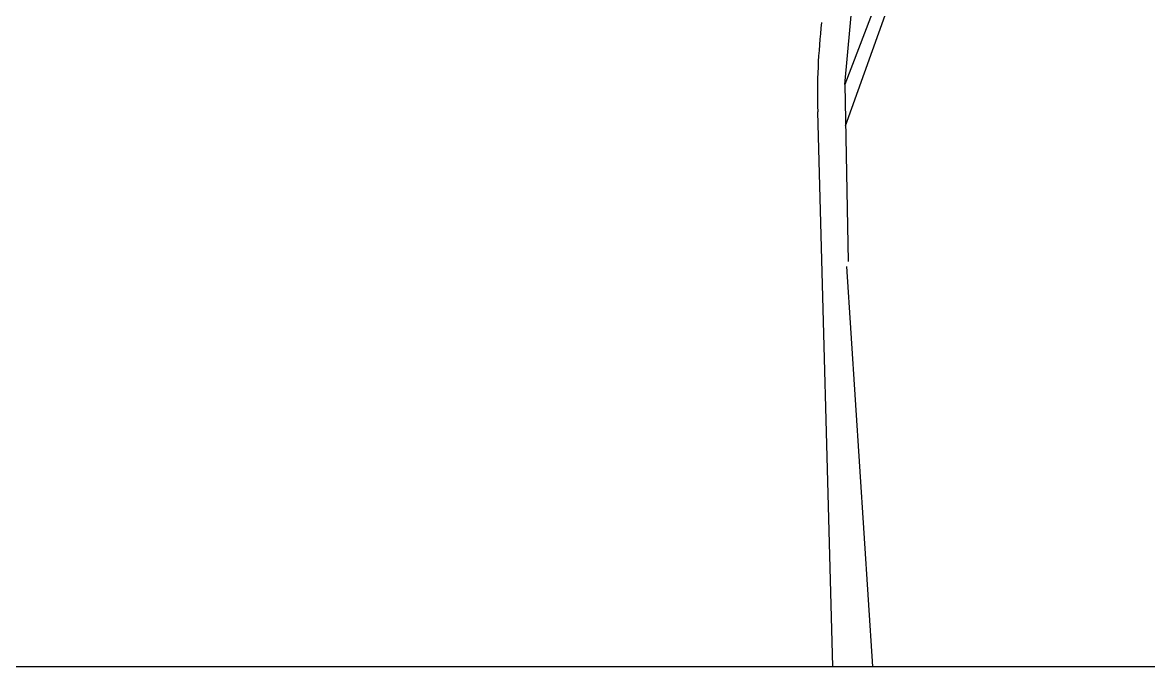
# Model space of a CAD drawing. Header units: millimetres. Extents: x 454 to 24074, y 929 to 15016.
# Drawn here: x 15821 to 17760, y 11147 to 12256 of the extents above; entities that cross this region are included whole.
import ezdxf

# ---------------------------------------------------------------- set-up
doc = ezdxf.new("R2010")
doc.units = ezdxf.units.MM
doc.layers.add('cadblocksdwg.com', color=255, linetype='Continuous')

# ---------------------------------------------------------------- blocks, each defined once
blk = doc.blocks.new('Trees side 08_cad-block.com')
at = {"color": 0}
for p, q in [((41.6, 1964.4), (135.6, 2982.8)), ((395.8, 2894.8), (41.6, 1964.4)), ((44.1, 1824.2), (252.1, 2408.9)), ((41.6, 1964.4), (52.4, 1366.7)), ((-50.2, 1871.8), (0, 0)), ((135.6, 0), (48.5, 1349.7))]:
    blk.add_line(p, q, dxfattribs=at)
blk.add_arc((2092.7, 1929.2), 2143.6, 173.4603, 181.5354, dxfattribs=at)

msp = doc.modelspace()

# ---------------------------------------------------------------- linework, layer by layer
msp.add_lwpolyline([(671.1, 11147.1), (23739, 11147.1)])

# ---------------------------------------------------------------- block references
at = {"layer": 'cadblocksdwg.com', "xscale": 0.5103099452236204, "yscale": 0.5103099452236204, "zscale": 0.5103099452236204}
msp.add_blockref('Trees side 08_cad-block.com', (17215.6, 11147.1), dxfattribs=at)

doc.saveas('drawing.dxf')
